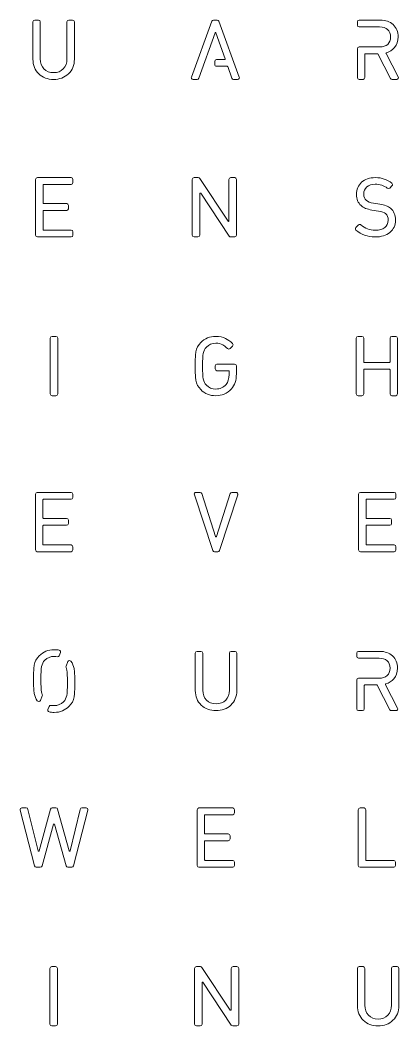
# Model space of a CAD drawing. Header units: millimetres. Extents: x -160 to 740, y -160 to 740.
# Drawn here: x 66.7 to 145, y 305.3 to 513.3 of the extents above; entities that cross this region are included whole.
import ezdxf

# ---------------------------------------------------------------- set-up
doc = ezdxf.new("R2010")
doc.units = ezdxf.units.MM
doc.header["$MEASUREMENT"] = 0
doc.layers.add('Layer 1', color=7, linetype='Continuous', lineweight=0)

msp = doc.modelspace()

# ---------------------------------------------------------------- linework, layer by layer
at = {"layer": 'Layer 1', "color": 250, "lineweight": 9, "true_color": 0x231f20}
for points, knots in [([(73.66, 501.01), (72.42, 501.01), (71.39, 501.4), (70.59, 502.17), (69.79, 502.95), (69.38, 503.96), (69.38, 505.17), (69.38, 505.17), (69.38, 512.91), (69.38, 512.91), (69.38, 513.11), (69.54, 513.27), (69.75, 513.27), (69.75, 513.27), (70.55, 513.27), (70.55, 513.27), (70.75, 513.27), (70.91, 513.11), (70.91, 512.91), (70.91, 512.91), (70.91, 505.27), (70.91, 505.27), (70.91, 504.41), (71.17, 503.71), (71.66, 503.19), (72.16, 502.67), (72.83, 502.41), (73.66, 502.41), (74.49, 502.41), (75.16, 502.67), (75.66, 503.19), (76.16, 503.71), (76.42, 504.41), (76.42, 505.27), (76.42, 505.27), (76.42, 512.91), (76.42, 512.91), (76.42, 513.11), (76.58, 513.27), (76.78, 513.27), (76.78, 513.27), (77.58, 513.27), (77.58, 513.27), (77.79, 513.27), (77.95, 513.11), (77.95, 512.91), (77.95, 512.91), (77.95, 505.17), (77.95, 505.17), (77.95, 503.96), (77.54, 502.95), (76.73, 502.17), (75.92, 501.4), (74.89, 501.01), (73.66, 501.01)], [0, 0, 0, 0, 1, 1, 1, 2, 2, 2, 3, 3, 3, 4, 4, 4, 5, 5, 5, 6, 6, 6, 7, 7, 7, 8, 8, 8, 9, 9, 9, 10, 10, 10, 11, 11, 11, 12, 12, 12, 13, 13, 13, 14, 14, 14, 15, 15, 15, 16, 16, 16, 17, 17, 17, 18, 18, 18, 18]), ([(111.7, 501.01), (111.7, 501.01), (110.84, 501.01), (110.84, 501.01), (110.68, 501.01), (110.54, 501.11), (110.49, 501.26), (110.49, 501.26), (109.64, 503.65), (109.64, 503.65), (109.63, 503.69), (109.59, 503.72), (109.54, 503.72), (109.54, 503.72), (107.33, 503.72), (107.33, 503.72), (107.23, 503.72), (107.14, 503.76), (107.07, 503.83), (107, 503.9), (106.96, 504), (106.96, 504.1), (106.96, 504.1), (106.97, 504.73), (106.97, 504.73), (106.97, 504.93), (107.13, 505.1), (107.34, 505.1), (107.34, 505.1), (109.01, 505.1), (109.01, 505.1), (109.04, 505.1), (109.07, 505.12), (109.09, 505.14), (109.11, 505.17), (109.12, 505.21), (109.11, 505.24), (109.11, 505.24), (107.21, 510.63), (107.21, 510.63), (107.19, 510.69), (107.13, 510.7), (107.12, 510.7), (107.1, 510.7), (107.04, 510.69), (107.02, 510.63), (107.02, 510.63), (103.69, 501.26), (103.69, 501.26), (103.64, 501.11), (103.5, 501.01), (103.34, 501.01), (103.34, 501.01), (102.48, 501.01), (102.48, 501.01), (102.36, 501.01), (102.25, 501.07), (102.18, 501.17), (102.11, 501.27), (102.1, 501.39), (102.14, 501.51), (102.14, 501.51), (106.38, 513.03), (106.38, 513.03), (106.43, 513.18), (106.57, 513.27), (106.73, 513.27), (106.73, 513.27), (107.47, 513.27), (107.47, 513.27), (107.63, 513.27), (107.77, 513.18), (107.82, 513.03), (107.82, 513.03), (112.04, 501.51), (112.04, 501.51), (112.09, 501.39), (112.07, 501.27), (112, 501.17), (111.93, 501.07), (111.82, 501.01), (111.7, 501.01)], [0, 0, 0, 0, 1, 1, 1, 2, 2, 2, 3, 3, 3, 4, 4, 4, 5, 5, 5, 6, 6, 6, 7, 7, 7, 8, 8, 8, 9, 9, 9, 10, 10, 10, 11, 11, 11, 12, 12, 12, 13, 13, 13, 14, 14, 14, 15, 15, 15, 16, 16, 16, 17, 17, 17, 18, 18, 18, 19, 19, 19, 20, 20, 20, 21, 21, 21, 22, 22, 22, 23, 23, 23, 24, 24, 24, 25, 25, 25, 26, 26, 26, 27, 27, 27, 27]), ([(144.57, 501.01), (144.57, 501.01), (143.61, 501.01), (143.61, 501.01), (143.47, 501.01), (143.34, 501.09), (143.28, 501.21), (143.28, 501.21), (140.68, 506.28), (140.68, 506.28), (140.66, 506.31), (140.63, 506.33), (140.59, 506.33), (140.59, 506.33), (138.09, 506.33), (138.09, 506.33), (138.03, 506.33), (137.98, 506.29), (137.98, 506.23), (137.98, 506.23), (137.98, 501.38), (137.98, 501.38), (137.98, 501.17), (137.82, 501.01), (137.61, 501.01), (137.61, 501.01), (136.81, 501.01), (136.81, 501.01), (136.6, 501.01), (136.44, 501.17), (136.44, 501.38), (136.44, 501.38), (136.44, 507.36), (136.44, 507.36), (136.44, 507.56), (136.6, 507.73), (136.81, 507.73), (136.81, 507.73), (141.05, 507.73), (141.05, 507.73), (141.75, 507.73), (142.31, 507.91), (142.71, 508.26), (143.11, 508.61), (143.32, 509.12), (143.32, 509.79), (143.32, 510.46), (143.12, 510.96), (142.7, 511.32), (142.29, 511.68), (141.74, 511.86), (141.05, 511.86), (141.05, 511.86), (136.81, 511.86), (136.81, 511.86), (136.6, 511.86), (136.44, 512.03), (136.44, 512.23), (136.44, 512.23), (136.44, 512.9), (136.44, 512.9), (136.44, 513.11), (136.6, 513.27), (136.81, 513.27), (136.81, 513.27), (141.17, 513.27), (141.17, 513.27), (142.26, 513.27), (143.15, 512.96), (143.83, 512.34), (144.51, 511.71), (144.86, 510.86), (144.86, 509.8), (144.86, 508.92), (144.61, 508.18), (144.12, 507.6), (143.69, 507.09), (143.13, 506.73), (142.45, 506.53), (142.41, 506.52), (142.38, 506.5), (142.37, 506.47), (142.36, 506.45), (142.35, 506.42), (142.37, 506.38), (142.37, 506.38), (144.9, 501.55), (144.9, 501.55), (144.96, 501.43), (144.96, 501.3), (144.89, 501.19), (144.82, 501.08), (144.7, 501.01), (144.57, 501.01)], [0, 0, 0, 0, 1, 1, 1, 2, 2, 2, 3, 3, 3, 4, 4, 4, 5, 5, 5, 6, 6, 6, 7, 7, 7, 8, 8, 8, 9, 9, 9, 10, 10, 10, 11, 11, 11, 12, 12, 12, 13, 13, 13, 14, 14, 14, 15, 15, 15, 16, 16, 16, 17, 17, 17, 18, 18, 18, 19, 19, 19, 20, 20, 20, 21, 21, 21, 22, 22, 22, 23, 23, 23, 24, 24, 24, 25, 25, 25, 26, 26, 26, 27, 27, 27, 28, 28, 28, 29, 29, 29, 30, 30, 30, 31, 31, 31, 31]), ([(77.27, 468.44), (77.27, 468.44), (70.3, 468.44), (70.3, 468.44), (70.1, 468.44), (69.93, 468.61), (69.93, 468.81), (69.93, 468.81), (69.93, 480.34), (69.93, 480.34), (69.93, 480.54), (70.1, 480.71), (70.3, 480.71), (70.3, 480.71), (77.27, 480.71), (77.27, 480.71), (77.48, 480.71), (77.64, 480.54), (77.64, 480.34), (77.64, 480.34), (77.64, 479.67), (77.64, 479.67), (77.64, 479.46), (77.48, 479.3), (77.27, 479.3), (77.27, 479.3), (71.58, 479.3), (71.58, 479.3), (71.52, 479.3), (71.48, 479.25), (71.48, 479.19), (71.48, 479.19), (71.48, 475.44), (71.48, 475.44), (71.48, 475.38), (71.52, 475.33), (71.58, 475.33), (71.58, 475.33), (76.36, 475.33), (76.36, 475.33), (76.57, 475.33), (76.73, 475.17), (76.73, 474.96), (76.73, 474.96), (76.73, 474.29), (76.73, 474.29), (76.73, 474.09), (76.57, 473.92), (76.36, 473.92), (76.36, 473.92), (71.58, 473.92), (71.58, 473.92), (71.52, 473.92), (71.48, 473.87), (71.48, 473.82), (71.48, 473.82), (71.48, 469.96), (71.48, 469.96), (71.48, 469.9), (71.52, 469.85), (71.58, 469.85), (71.58, 469.85), (77.27, 469.85), (77.27, 469.85), (77.48, 469.85), (77.64, 469.69), (77.64, 469.49), (77.64, 469.49), (77.64, 468.81), (77.64, 468.81), (77.64, 468.61), (77.48, 468.44), (77.27, 468.44)], [0, 0, 0, 0, 1, 1, 1, 2, 2, 2, 3, 3, 3, 4, 4, 4, 5, 5, 5, 6, 6, 6, 7, 7, 7, 8, 8, 8, 9, 9, 9, 10, 10, 10, 11, 11, 11, 12, 12, 12, 13, 13, 13, 14, 14, 14, 15, 15, 15, 16, 16, 16, 17, 17, 17, 18, 18, 18, 19, 19, 19, 20, 20, 20, 21, 21, 21, 22, 22, 22, 23, 23, 23, 24, 24, 24, 24]), ([(111.09, 468.44), (111.09, 468.44), (110.24, 468.44), (110.24, 468.44), (110.12, 468.44), (110, 468.51), (109.93, 468.61), (109.93, 468.61), (104.07, 477.47), (104.07, 477.47), (104.03, 477.53), (103.97, 477.52), (103.95, 477.51), (103.93, 477.51), (103.87, 477.48), (103.87, 477.41), (103.87, 477.41), (103.87, 468.81), (103.87, 468.81), (103.87, 468.61), (103.71, 468.44), (103.5, 468.44), (103.5, 468.44), (102.7, 468.44), (102.7, 468.44), (102.49, 468.44), (102.33, 468.61), (102.33, 468.81), (102.33, 468.81), (102.33, 480.34), (102.33, 480.34), (102.33, 480.54), (102.49, 480.71), (102.7, 480.71), (102.7, 480.71), (103.55, 480.71), (103.55, 480.71), (103.67, 480.71), (103.79, 480.65), (103.85, 480.54), (103.85, 480.54), (109.72, 471.71), (109.72, 471.71), (109.76, 471.65), (109.82, 471.67), (109.84, 471.67), (109.86, 471.68), (109.91, 471.7), (109.91, 471.77), (109.91, 471.77), (109.91, 480.34), (109.91, 480.34), (109.91, 480.54), (110.08, 480.71), (110.28, 480.71), (110.28, 480.71), (111.09, 480.71), (111.09, 480.71), (111.29, 480.71), (111.46, 480.54), (111.46, 480.34), (111.46, 480.34), (111.46, 468.81), (111.46, 468.81), (111.46, 468.61), (111.29, 468.44), (111.09, 468.44)], [0, 0, 0, 0, 1, 1, 1, 2, 2, 2, 3, 3, 3, 4, 4, 4, 5, 5, 5, 6, 6, 6, 7, 7, 7, 8, 8, 8, 9, 9, 9, 10, 10, 10, 11, 11, 11, 12, 12, 12, 13, 13, 13, 14, 14, 14, 15, 15, 15, 16, 16, 16, 17, 17, 17, 18, 18, 18, 19, 19, 19, 20, 20, 20, 21, 21, 21, 22, 22, 22, 22]), ([(140.12, 468.44), (138.53, 468.44), (137.2, 468.92), (136.16, 469.87), (136.09, 469.94), (136.05, 470.03), (136.04, 470.13), (136.04, 470.23), (136.08, 470.33), (136.15, 470.4), (136.15, 470.4), (136.69, 470.93), (136.69, 470.93), (136.82, 471.07), (137.04, 471.07), (137.19, 470.94), (137.99, 470.21), (138.99, 469.84), (140.15, 469.84), (140.98, 469.84), (141.64, 470.02), (142.11, 470.39), (142.58, 470.75), (142.81, 471.24), (142.81, 471.89), (142.81, 472.5), (142.63, 472.96), (142.29, 473.27), (142.01, 473.51), (141.51, 473.69), (140.81, 473.8), (140.81, 473.8), (139.44, 474.01), (139.44, 474.01), (138.48, 474.16), (137.72, 474.47), (137.2, 474.94), (136.57, 475.5), (136.26, 476.27), (136.26, 477.25), (136.26, 478.29), (136.62, 479.13), (137.32, 479.76), (138.02, 480.39), (138.98, 480.71), (140.17, 480.71), (141.48, 480.71), (142.63, 480.32), (143.57, 479.55), (143.65, 479.49), (143.7, 479.39), (143.71, 479.29), (143.71, 479.19), (143.67, 479.08), (143.6, 479.01), (143.6, 479.01), (143.12, 478.53), (143.12, 478.53), (142.99, 478.4), (142.77, 478.39), (142.63, 478.51), (141.94, 479.07), (141.1, 479.35), (140.12, 479.35), (139.38, 479.35), (138.8, 479.16), (138.39, 478.79), (137.97, 478.41), (137.77, 477.92), (137.77, 477.29), (137.77, 476.73), (137.93, 476.32), (138.27, 476.03), (138.61, 475.73), (139.12, 475.53), (139.78, 475.42), (139.78, 475.42), (141.07, 475.22), (141.07, 475.22), (142.05, 475.07), (142.8, 474.79), (143.29, 474.36), (143.98, 473.78), (144.33, 472.96), (144.33, 471.92), (144.33, 470.86), (143.94, 470), (143.17, 469.38), (142.41, 468.76), (141.38, 468.44), (140.12, 468.44)], [0, 0, 0, 0, 1, 1, 1, 2, 2, 2, 3, 3, 3, 4, 4, 4, 5, 5, 5, 6, 6, 6, 7, 7, 7, 8, 8, 8, 9, 9, 9, 10, 10, 10, 11, 11, 11, 12, 12, 12, 13, 13, 13, 14, 14, 14, 15, 15, 15, 16, 16, 16, 17, 17, 17, 18, 18, 18, 19, 19, 19, 20, 20, 20, 21, 21, 21, 22, 22, 22, 23, 23, 23, 24, 24, 24, 25, 25, 25, 26, 26, 26, 27, 27, 27, 28, 28, 28, 29, 29, 29, 30, 30, 30, 30]), ([(74.15, 435.61), (74.15, 435.61), (73.34, 435.61), (73.34, 435.61), (73.14, 435.61), (72.97, 435.78), (72.97, 435.98), (72.97, 435.98), (72.97, 447.5), (72.97, 447.5), (72.97, 447.71), (73.14, 447.87), (73.34, 447.87), (73.34, 447.87), (74.15, 447.87), (74.15, 447.87), (74.35, 447.87), (74.52, 447.71), (74.52, 447.5), (74.52, 447.5), (74.52, 435.98), (74.52, 435.98), (74.52, 435.78), (74.35, 435.61), (74.15, 435.61)], [0, 0, 0, 0, 1, 1, 1, 2, 2, 2, 3, 3, 3, 4, 4, 4, 5, 5, 5, 6, 6, 6, 7, 7, 7, 8, 8, 8, 8]), ([(107.18, 435.61), (105.96, 435.61), (104.91, 436.04), (104.07, 436.87), (103.55, 437.4), (103.21, 438.05), (103.06, 438.8), (102.97, 439.31), (102.92, 440.27), (102.92, 441.74), (102.92, 443.21), (102.97, 444.17), (103.06, 444.68), (103.21, 445.44), (103.55, 446.08), (104.07, 446.61), (104.91, 447.45), (105.96, 447.87), (107.18, 447.87), (107.94, 447.87), (108.62, 447.73), (109.2, 447.45), (109.64, 447.23), (110.13, 446.88), (110.63, 446.4), (110.7, 446.33), (110.74, 446.24), (110.75, 446.14), (110.75, 446.04), (110.71, 445.94), (110.64, 445.87), (110.64, 445.87), (110.12, 445.36), (110.12, 445.36), (109.99, 445.22), (109.75, 445.22), (109.61, 445.36), (109.23, 445.72), (108.89, 445.99), (108.61, 446.15), (108.2, 446.37), (107.72, 446.48), (107.18, 446.48), (106.42, 446.48), (105.76, 446.21), (105.24, 445.68), (104.9, 445.33), (104.68, 444.89), (104.58, 444.37), (104.49, 443.91), (104.45, 443.02), (104.45, 441.74), (104.45, 440.46), (104.49, 439.57), (104.58, 439.1), (104.68, 438.57), (104.9, 438.13), (105.24, 437.79), (105.75, 437.27), (106.41, 437), (107.18, 437), (108.05, 437), (108.77, 437.33), (109.3, 437.96), (109.71, 438.46), (109.92, 439.15), (109.92, 440.03), (109.92, 440.03), (109.92, 440.68), (109.92, 440.68), (109.92, 440.74), (109.87, 440.78), (109.82, 440.78), (109.82, 440.78), (107.42, 440.78), (107.42, 440.78), (107.21, 440.78), (107.05, 440.94), (107.05, 441.15), (107.05, 441.15), (107.05, 441.79), (107.05, 441.79), (107.05, 441.99), (107.21, 442.16), (107.42, 442.16), (107.42, 442.16), (111.08, 442.16), (111.08, 442.16), (111.28, 442.16), (111.44, 441.99), (111.44, 441.79), (111.44, 441.79), (111.44, 440.15), (111.44, 440.15), (111.44, 438.82), (111.09, 437.76), (110.4, 437.01), (109.53, 436.08), (108.45, 435.61), (107.18, 435.61)], [0, 0, 0, 0, 1, 1, 1, 2, 2, 2, 3, 3, 3, 4, 4, 4, 5, 5, 5, 6, 6, 6, 7, 7, 7, 8, 8, 8, 9, 9, 9, 10, 10, 10, 11, 11, 11, 12, 12, 12, 13, 13, 13, 14, 14, 14, 15, 15, 15, 16, 16, 16, 17, 17, 17, 18, 18, 18, 19, 19, 19, 20, 20, 20, 21, 21, 21, 22, 22, 22, 23, 23, 23, 24, 24, 24, 25, 25, 25, 26, 26, 26, 27, 27, 27, 28, 28, 28, 29, 29, 29, 30, 30, 30, 31, 31, 31, 32, 32, 32, 33, 33, 33, 33]), ([(144.37, 435.61), (144.37, 435.61), (143.57, 435.61), (143.57, 435.61), (143.36, 435.61), (143.2, 435.78), (143.2, 435.98), (143.2, 435.98), (143.2, 440.98), (143.2, 440.98), (143.2, 441.04), (143.15, 441.09), (143.09, 441.09), (143.09, 441.09), (137.87, 441.09), (137.87, 441.09), (137.81, 441.09), (137.77, 441.04), (137.77, 440.98), (137.77, 440.98), (137.77, 435.98), (137.77, 435.98), (137.77, 435.78), (137.6, 435.61), (137.4, 435.61), (137.4, 435.61), (136.59, 435.61), (136.59, 435.61), (136.39, 435.61), (136.22, 435.78), (136.22, 435.98), (136.22, 435.98), (136.22, 447.5), (136.22, 447.5), (136.22, 447.71), (136.39, 447.87), (136.59, 447.87), (136.59, 447.87), (137.4, 447.87), (137.4, 447.87), (137.6, 447.87), (137.77, 447.71), (137.77, 447.5), (137.77, 447.5), (137.77, 442.6), (137.77, 442.6), (137.77, 442.54), (137.81, 442.5), (137.87, 442.5), (137.87, 442.5), (143.09, 442.5), (143.09, 442.5), (143.15, 442.5), (143.2, 442.54), (143.2, 442.6), (143.2, 442.6), (143.2, 447.5), (143.2, 447.5), (143.2, 447.71), (143.36, 447.87), (143.57, 447.87), (143.57, 447.87), (144.37, 447.87), (144.37, 447.87), (144.58, 447.87), (144.74, 447.71), (144.74, 447.5), (144.74, 447.5), (144.74, 435.98), (144.74, 435.98), (144.74, 435.78), (144.58, 435.61), (144.37, 435.61)], [0, 0, 0, 0, 1, 1, 1, 2, 2, 2, 3, 3, 3, 4, 4, 4, 5, 5, 5, 6, 6, 6, 7, 7, 7, 8, 8, 8, 9, 9, 9, 10, 10, 10, 11, 11, 11, 12, 12, 12, 13, 13, 13, 14, 14, 14, 15, 15, 15, 16, 16, 16, 17, 17, 17, 18, 18, 18, 19, 19, 19, 20, 20, 20, 21, 21, 21, 22, 22, 22, 23, 23, 23, 24, 24, 24, 24]), ([(77.26, 403.36), (77.26, 403.36), (70.29, 403.36), (70.29, 403.36), (70.08, 403.36), (69.92, 403.53), (69.92, 403.73), (69.92, 403.73), (69.92, 415.25), (69.92, 415.25), (69.92, 415.46), (70.08, 415.62), (70.29, 415.62), (70.29, 415.62), (77.26, 415.62), (77.26, 415.62), (77.46, 415.62), (77.63, 415.46), (77.63, 415.25), (77.63, 415.25), (77.63, 414.58), (77.63, 414.58), (77.63, 414.38), (77.46, 414.21), (77.26, 414.21), (77.26, 414.21), (71.57, 414.21), (71.57, 414.21), (71.51, 414.21), (71.46, 414.17), (71.46, 414.11), (71.46, 414.11), (71.46, 410.35), (71.46, 410.35), (71.46, 410.29), (71.51, 410.25), (71.57, 410.25), (71.57, 410.25), (76.35, 410.25), (76.35, 410.25), (76.55, 410.25), (76.72, 410.08), (76.72, 409.88), (76.72, 409.88), (76.72, 409.21), (76.72, 409.21), (76.72, 409), (76.55, 408.84), (76.35, 408.84), (76.35, 408.84), (71.57, 408.84), (71.57, 408.84), (71.51, 408.84), (71.46, 408.79), (71.46, 408.73), (71.46, 408.73), (71.46, 404.87), (71.46, 404.87), (71.46, 404.82), (71.51, 404.77), (71.57, 404.77), (71.57, 404.77), (77.26, 404.77), (77.26, 404.77), (77.46, 404.77), (77.63, 404.6), (77.63, 404.4), (77.63, 404.4), (77.63, 403.73), (77.63, 403.73), (77.63, 403.53), (77.46, 403.36), (77.26, 403.36)], [0, 0, 0, 0, 1, 1, 1, 2, 2, 2, 3, 3, 3, 4, 4, 4, 5, 5, 5, 6, 6, 6, 7, 7, 7, 8, 8, 8, 9, 9, 9, 10, 10, 10, 11, 11, 11, 12, 12, 12, 13, 13, 13, 14, 14, 14, 15, 15, 15, 16, 16, 16, 17, 17, 17, 18, 18, 18, 19, 19, 19, 20, 20, 20, 21, 21, 21, 22, 22, 22, 23, 23, 23, 24, 24, 24, 24]), ([(107.59, 403.36), (107.59, 403.36), (106.89, 403.36), (106.89, 403.36), (106.73, 403.36), (106.59, 403.46), (106.54, 403.61), (106.54, 403.61), (102.75, 415.14), (102.75, 415.14), (102.71, 415.25), (102.73, 415.37), (102.8, 415.47), (102.87, 415.57), (102.98, 415.62), (103.1, 415.62), (103.1, 415.62), (103.95, 415.62), (103.95, 415.62), (104.11, 415.62), (104.25, 415.52), (104.3, 415.37), (104.3, 415.37), (107.14, 406.53), (107.14, 406.53), (107.16, 406.46), (107.22, 406.45), (107.24, 406.45), (107.26, 406.45), (107.32, 406.46), (107.34, 406.53), (107.34, 406.53), (110.18, 415.37), (110.18, 415.37), (110.23, 415.52), (110.37, 415.62), (110.53, 415.62), (110.53, 415.62), (111.38, 415.62), (111.38, 415.62), (111.5, 415.62), (111.61, 415.57), (111.68, 415.47), (111.75, 415.37), (111.77, 415.25), (111.73, 415.14), (111.73, 415.14), (111.73, 415.14), (111.73, 415.14), (111.73, 415.14), (107.94, 403.61), (107.94, 403.61), (107.89, 403.46), (107.75, 403.36), (107.59, 403.36)], [0, 0, 0, 0, 1, 1, 1, 2, 2, 2, 3, 3, 3, 4, 4, 4, 5, 5, 5, 6, 6, 6, 7, 7, 7, 8, 8, 8, 9, 9, 9, 10, 10, 10, 11, 11, 11, 12, 12, 12, 13, 13, 13, 14, 14, 14, 15, 15, 15, 16, 16, 16, 17, 17, 17, 18, 18, 18, 18]), ([(111.6, 415.18), (111.6, 415.18), (111.61, 415.18), (111.61, 415.18), (111.61, 415.18), (111.6, 415.18), (111.6, 415.18)], [0, 0, 0, 0, 1, 1, 1, 2, 2, 2, 2]), ([(144.05, 403.36), (144.05, 403.36), (137.08, 403.36), (137.08, 403.36), (136.87, 403.36), (136.71, 403.53), (136.71, 403.73), (136.71, 403.73), (136.71, 415.25), (136.71, 415.25), (136.71, 415.46), (136.87, 415.62), (137.08, 415.62), (137.08, 415.62), (144.05, 415.62), (144.05, 415.62), (144.26, 415.62), (144.42, 415.46), (144.42, 415.25), (144.42, 415.25), (144.42, 414.58), (144.42, 414.58), (144.42, 414.38), (144.26, 414.21), (144.05, 414.21), (144.05, 414.21), (138.36, 414.21), (138.36, 414.21), (138.3, 414.21), (138.25, 414.17), (138.25, 414.11), (138.25, 414.11), (138.25, 410.35), (138.25, 410.35), (138.25, 410.29), (138.3, 410.25), (138.36, 410.25), (138.36, 410.25), (143.14, 410.25), (143.14, 410.25), (143.35, 410.25), (143.51, 410.08), (143.51, 409.88), (143.51, 409.88), (143.51, 409.21), (143.51, 409.21), (143.51, 409), (143.35, 408.84), (143.14, 408.84), (143.14, 408.84), (138.36, 408.84), (138.36, 408.84), (138.3, 408.84), (138.25, 408.79), (138.25, 408.73), (138.25, 408.73), (138.25, 404.87), (138.25, 404.87), (138.25, 404.82), (138.3, 404.77), (138.36, 404.77), (138.36, 404.77), (144.05, 404.77), (144.05, 404.77), (144.26, 404.77), (144.42, 404.6), (144.42, 404.4), (144.42, 404.4), (144.42, 403.73), (144.42, 403.73), (144.42, 403.53), (144.26, 403.36), (144.05, 403.36)], [0, 0, 0, 0, 1, 1, 1, 2, 2, 2, 3, 3, 3, 4, 4, 4, 5, 5, 5, 6, 6, 6, 7, 7, 7, 8, 8, 8, 9, 9, 9, 10, 10, 10, 11, 11, 11, 12, 12, 12, 13, 13, 13, 14, 14, 14, 15, 15, 15, 16, 16, 16, 17, 17, 17, 18, 18, 18, 19, 19, 19, 20, 20, 20, 21, 21, 21, 22, 22, 22, 23, 23, 23, 24, 24, 24, 24]), ([(70.59, 372.4), (70.47, 372.4), (70.36, 372.45), (70.29, 372.55), (69.97, 372.98), (69.76, 373.48), (69.65, 374.04), (69.56, 374.55), (69.51, 375.51), (69.51, 376.98), (69.51, 378.45), (69.56, 379.41), (69.65, 379.92), (69.8, 380.68), (70.14, 381.32), (70.66, 381.85), (71.5, 382.69), (72.55, 383.11), (73.77, 383.11), (74.14, 383.11), (74.5, 383.07), (74.83, 383), (74.94, 382.97), (75.02, 382.91), (75.07, 382.81), (75.12, 382.71), (75.13, 382.6), (75.08, 382.5), (75.08, 382.5), (74.82, 381.87), (74.82, 381.87), (74.75, 381.71), (74.58, 381.62), (74.4, 381.66), (74.2, 381.7), (73.99, 381.72), (73.77, 381.72), (73.01, 381.72), (72.35, 381.45), (71.83, 380.92), (71.49, 380.57), (71.27, 380.13), (71.17, 379.61), (71.08, 379.14), (71.04, 378.26), (71.04, 376.98), (71.04, 375.7), (71.08, 374.82), (71.17, 374.35), (71.2, 374.17), (71.26, 374), (71.32, 373.83), (71.36, 373.74), (71.36, 373.64), (71.32, 373.55), (71.32, 373.55), (70.93, 372.62), (70.93, 372.62), (70.88, 372.5), (70.77, 372.41), (70.64, 372.4), (70.62, 372.4), (70.61, 372.4), (70.59, 372.4)], [0, 0, 0, 0, 1, 1, 1, 2, 2, 2, 3, 3, 3, 4, 4, 4, 5, 5, 5, 6, 6, 6, 7, 7, 7, 8, 8, 8, 9, 9, 9, 10, 10, 10, 11, 11, 11, 12, 12, 12, 13, 13, 13, 14, 14, 14, 15, 15, 15, 16, 16, 16, 17, 17, 17, 18, 18, 18, 19, 19, 19, 20, 20, 20, 21, 21, 21, 21]), ([(107.23, 370.5), (106, 370.5), (104.96, 370.89), (104.16, 371.66), (103.36, 372.44), (102.95, 373.44), (102.95, 374.66), (102.95, 374.66), (102.95, 382.39), (102.95, 382.39), (102.95, 382.6), (103.12, 382.76), (103.32, 382.76), (103.32, 382.76), (104.12, 382.76), (104.12, 382.76), (104.32, 382.76), (104.49, 382.6), (104.49, 382.39), (104.49, 382.39), (104.49, 374.76), (104.49, 374.76), (104.49, 373.89), (104.74, 373.19), (105.24, 372.68), (105.73, 372.16), (106.4, 371.9), (107.23, 371.9), (108.06, 371.9), (108.73, 372.16), (109.23, 372.68), (109.73, 373.19), (109.99, 373.89), (109.99, 374.76), (109.99, 374.76), (109.99, 382.39), (109.99, 382.39), (109.99, 382.6), (110.15, 382.76), (110.36, 382.76), (110.36, 382.76), (111.16, 382.76), (111.16, 382.76), (111.36, 382.76), (111.52, 382.6), (111.52, 382.39), (111.52, 382.39), (111.52, 374.66), (111.52, 374.66), (111.52, 373.44), (111.11, 372.44), (110.3, 371.66), (109.5, 370.89), (108.46, 370.5), (107.23, 370.5)], [0, 0, 0, 0, 1, 1, 1, 2, 2, 2, 3, 3, 3, 4, 4, 4, 5, 5, 5, 6, 6, 6, 7, 7, 7, 8, 8, 8, 9, 9, 9, 10, 10, 10, 11, 11, 11, 12, 12, 12, 13, 13, 13, 14, 14, 14, 15, 15, 15, 16, 16, 16, 17, 17, 17, 18, 18, 18, 18]), ([(144.45, 370.5), (144.45, 370.5), (143.48, 370.5), (143.48, 370.5), (143.34, 370.5), (143.22, 370.57), (143.15, 370.7), (143.15, 370.7), (140.56, 375.77), (140.56, 375.77), (140.54, 375.8), (140.5, 375.82), (140.46, 375.82), (140.46, 375.82), (137.96, 375.82), (137.96, 375.82), (137.91, 375.82), (137.86, 375.77), (137.86, 375.72), (137.86, 375.72), (137.86, 370.87), (137.86, 370.87), (137.86, 370.66), (137.69, 370.5), (137.49, 370.5), (137.49, 370.5), (136.68, 370.5), (136.68, 370.5), (136.48, 370.5), (136.31, 370.66), (136.31, 370.87), (136.31, 370.87), (136.31, 376.85), (136.31, 376.85), (136.31, 377.05), (136.48, 377.22), (136.68, 377.22), (136.68, 377.22), (140.93, 377.22), (140.93, 377.22), (141.62, 377.22), (142.18, 377.39), (142.59, 377.75), (142.99, 378.1), (143.19, 378.61), (143.19, 379.27), (143.19, 379.95), (142.99, 380.45), (142.58, 380.81), (142.17, 381.17), (141.61, 381.35), (140.93, 381.35), (140.93, 381.35), (136.68, 381.35), (136.68, 381.35), (136.48, 381.35), (136.31, 381.52), (136.31, 381.72), (136.31, 381.72), (136.31, 382.39), (136.31, 382.39), (136.31, 382.59), (136.48, 382.76), (136.68, 382.76), (136.68, 382.76), (141.05, 382.76), (141.05, 382.76), (142.13, 382.76), (143.03, 382.45), (143.71, 381.82), (144.39, 381.2), (144.73, 380.35), (144.73, 379.29), (144.73, 378.41), (144.49, 377.67), (144, 377.08), (143.57, 376.57), (143, 376.22), (142.32, 376.02), (142.28, 376.01), (142.26, 375.98), (142.24, 375.95), (142.23, 375.93), (142.23, 375.9), (142.25, 375.87), (142.25, 375.87), (142.25, 375.87), (142.25, 375.87), (142.25, 375.87), (144.77, 371.04), (144.77, 371.04), (144.83, 370.92), (144.83, 370.79), (144.76, 370.67), (144.69, 370.56), (144.58, 370.5), (144.45, 370.5)], [0, 0, 0, 0, 1, 1, 1, 2, 2, 2, 3, 3, 3, 4, 4, 4, 5, 5, 5, 6, 6, 6, 7, 7, 7, 8, 8, 8, 9, 9, 9, 10, 10, 10, 11, 11, 11, 12, 12, 12, 13, 13, 13, 14, 14, 14, 15, 15, 15, 16, 16, 16, 17, 17, 17, 18, 18, 18, 19, 19, 19, 20, 20, 20, 21, 21, 21, 22, 22, 22, 23, 23, 23, 24, 24, 24, 25, 25, 25, 26, 26, 26, 27, 27, 27, 28, 28, 28, 29, 29, 29, 30, 30, 30, 31, 31, 31, 32, 32, 32, 32]), ([(73.77, 370.14), (73.4, 370.14), (73.05, 370.18), (72.71, 370.26), (72.61, 370.28), (72.52, 370.35), (72.47, 370.45), (72.42, 370.54), (72.42, 370.66), (72.46, 370.76), (72.46, 370.76), (72.73, 371.39), (72.73, 371.39), (72.8, 371.55), (72.97, 371.64), (73.15, 371.6), (73.34, 371.56), (73.55, 371.54), (73.77, 371.54), (74.54, 371.54), (75.19, 371.81), (75.72, 372.34), (76.05, 372.68), (76.27, 373.13), (76.38, 373.65), (76.46, 374.11), (76.51, 375), (76.51, 376.28), (76.51, 377.55), (76.46, 378.44), (76.38, 378.9), (76.34, 379.08), (76.29, 379.26), (76.22, 379.43), (76.19, 379.52), (76.19, 379.61), (76.22, 379.7), (76.22, 379.7), (76.62, 380.64), (76.62, 380.64), (76.67, 380.76), (76.78, 380.84), (76.91, 380.86), (77.05, 380.87), (77.17, 380.82), (77.25, 380.71), (77.57, 380.27), (77.79, 379.77), (77.9, 379.22), (77.9, 379.22), (77.9, 379.22), (77.9, 379.22), (77.99, 378.71), (78.03, 377.72), (78.03, 376.28), (78.03, 374.83), (77.99, 373.84), (77.9, 373.34), (77.75, 372.58), (77.41, 371.93), (76.88, 371.41), (76.04, 370.57), (75, 370.14), (73.77, 370.14)], [0, 0, 0, 0, 1, 1, 1, 2, 2, 2, 3, 3, 3, 4, 4, 4, 5, 5, 5, 6, 6, 6, 7, 7, 7, 8, 8, 8, 9, 9, 9, 10, 10, 10, 11, 11, 11, 12, 12, 12, 13, 13, 13, 14, 14, 14, 15, 15, 15, 16, 16, 16, 17, 17, 17, 18, 18, 18, 19, 19, 19, 20, 20, 20, 21, 21, 21, 21]), ([(77.42, 338.12), (77.42, 338.12), (76.59, 338.12), (76.59, 338.12), (76.42, 338.12), (76.28, 338.23), (76.23, 338.39), (76.23, 338.39), (73.85, 347), (73.85, 347), (73.83, 347.07), (73.76, 347.08), (73.74, 347.08), (73.73, 347.08), (73.66, 347.07), (73.64, 347), (73.64, 347), (71.26, 338.39), (71.26, 338.39), (71.21, 338.23), (71.07, 338.12), (70.9, 338.12), (70.9, 338.12), (70.07, 338.12), (70.07, 338.12), (69.9, 338.12), (69.75, 338.24), (69.71, 338.4), (69.71, 338.4), (66.77, 349.93), (66.77, 349.93), (66.74, 350.04), (66.76, 350.15), (66.83, 350.24), (66.9, 350.33), (67.01, 350.39), (67.12, 350.39), (67.12, 350.39), (68, 350.39), (68, 350.39), (68.17, 350.39), (68.32, 350.27), (68.36, 350.1), (68.36, 350.1), (70.44, 341.51), (70.44, 341.51), (70.46, 341.43), (70.51, 341.42), (70.54, 341.43), (70.56, 341.43), (70.62, 341.43), (70.64, 341.5), (70.64, 341.5), (73, 350.11), (73, 350.11), (73.04, 350.27), (73.19, 350.39), (73.35, 350.39), (73.35, 350.39), (74.14, 350.39), (74.14, 350.39), (74.3, 350.39), (74.45, 350.27), (74.49, 350.11), (74.49, 350.11), (76.85, 341.5), (76.85, 341.5), (76.87, 341.43), (76.94, 341.43), (76.95, 341.43), (76.97, 341.43), (77.03, 341.43), (77.05, 341.51), (77.05, 341.51), (79.13, 350.1), (79.13, 350.1), (79.17, 350.27), (79.32, 350.39), (79.49, 350.39), (79.49, 350.39), (80.37, 350.39), (80.37, 350.39), (80.48, 350.39), (80.59, 350.33), (80.66, 350.24), (80.73, 350.15), (80.75, 350.04), (80.72, 349.93), (80.72, 349.93), (77.78, 338.4), (77.78, 338.4), (77.74, 338.24), (77.59, 338.12), (77.42, 338.12)], [0, 0, 0, 0, 1, 1, 1, 2, 2, 2, 3, 3, 3, 4, 4, 4, 5, 5, 5, 6, 6, 6, 7, 7, 7, 8, 8, 8, 9, 9, 9, 10, 10, 10, 11, 11, 11, 12, 12, 12, 13, 13, 13, 14, 14, 14, 15, 15, 15, 16, 16, 16, 17, 17, 17, 18, 18, 18, 19, 19, 19, 20, 20, 20, 21, 21, 21, 22, 22, 22, 23, 23, 23, 24, 24, 24, 25, 25, 25, 26, 26, 26, 27, 27, 27, 28, 28, 28, 29, 29, 29, 30, 30, 30, 31, 31, 31, 31]), ([(110.67, 338.12), (110.67, 338.12), (103.7, 338.12), (103.7, 338.12), (103.49, 338.12), (103.33, 338.29), (103.33, 338.49), (103.33, 338.49), (103.33, 350.02), (103.33, 350.02), (103.33, 350.22), (103.49, 350.39), (103.7, 350.39), (103.7, 350.39), (110.67, 350.39), (110.67, 350.39), (110.87, 350.39), (111.04, 350.22), (111.04, 350.02), (111.04, 350.02), (111.04, 349.35), (111.04, 349.35), (111.04, 349.14), (110.87, 348.98), (110.67, 348.98), (110.67, 348.98), (104.98, 348.98), (104.98, 348.98), (104.92, 348.98), (104.87, 348.93), (104.87, 348.87), (104.87, 348.87), (104.87, 345.12), (104.87, 345.12), (104.87, 345.06), (104.92, 345.01), (104.98, 345.01), (104.98, 345.01), (109.76, 345.01), (109.76, 345.01), (109.96, 345.01), (110.13, 344.84), (110.13, 344.64), (110.13, 344.64), (110.13, 343.97), (110.13, 343.97), (110.13, 343.77), (109.96, 343.6), (109.76, 343.6), (109.76, 343.6), (104.98, 343.6), (104.98, 343.6), (104.92, 343.6), (104.87, 343.55), (104.87, 343.49), (104.87, 343.49), (104.87, 339.64), (104.87, 339.64), (104.87, 339.58), (104.92, 339.53), (104.98, 339.53), (104.98, 339.53), (110.67, 339.53), (110.67, 339.53), (110.87, 339.53), (111.04, 339.37), (111.04, 339.16), (111.04, 339.16), (111.04, 338.49), (111.04, 338.49), (111.04, 338.29), (110.87, 338.12), (110.67, 338.12)], [0, 0, 0, 0, 1, 1, 1, 2, 2, 2, 3, 3, 3, 4, 4, 4, 5, 5, 5, 6, 6, 6, 7, 7, 7, 8, 8, 8, 9, 9, 9, 10, 10, 10, 11, 11, 11, 12, 12, 12, 13, 13, 13, 14, 14, 14, 15, 15, 15, 16, 16, 16, 17, 17, 17, 18, 18, 18, 19, 19, 19, 20, 20, 20, 21, 21, 21, 22, 22, 22, 23, 23, 23, 24, 24, 24, 24]), ([(143.95, 338.12), (143.95, 338.12), (137.01, 338.12), (137.01, 338.12), (136.81, 338.12), (136.64, 338.29), (136.64, 338.49), (136.64, 338.49), (136.64, 350.02), (136.64, 350.02), (136.64, 350.22), (136.81, 350.39), (137.01, 350.39), (137.01, 350.39), (137.82, 350.39), (137.82, 350.39), (138.02, 350.39), (138.19, 350.22), (138.19, 350.02), (138.19, 350.02), (138.19, 339.64), (138.19, 339.64), (138.19, 339.58), (138.23, 339.53), (138.29, 339.53), (138.29, 339.53), (143.95, 339.53), (143.95, 339.53), (144.16, 339.53), (144.32, 339.37), (144.32, 339.16), (144.32, 339.16), (144.32, 338.49), (144.32, 338.49), (144.32, 338.29), (144.16, 338.12), (143.95, 338.12)], [0, 0, 0, 0, 1, 1, 1, 2, 2, 2, 3, 3, 3, 4, 4, 4, 5, 5, 5, 6, 6, 6, 7, 7, 7, 8, 8, 8, 9, 9, 9, 10, 10, 10, 11, 11, 11, 12, 12, 12, 12]), ([(74.07, 305.33), (74.07, 305.33), (73.26, 305.33), (73.26, 305.33), (73.06, 305.33), (72.9, 305.49), (72.9, 305.7), (72.9, 305.7), (72.9, 317.22), (72.9, 317.22), (72.9, 317.43), (73.06, 317.59), (73.26, 317.59), (73.26, 317.59), (74.07, 317.59), (74.07, 317.59), (74.27, 317.59), (74.44, 317.43), (74.44, 317.22), (74.44, 317.22), (74.44, 305.7), (74.44, 305.7), (74.44, 305.49), (74.27, 305.33), (74.07, 305.33)], [0, 0, 0, 0, 1, 1, 1, 2, 2, 2, 3, 3, 3, 4, 4, 4, 5, 5, 5, 6, 6, 6, 7, 7, 7, 8, 8, 8, 8]), ([(111.55, 305.33), (111.55, 305.33), (110.7, 305.33), (110.7, 305.33), (110.58, 305.33), (110.46, 305.39), (110.39, 305.49), (110.39, 305.49), (104.53, 314.35), (104.53, 314.35), (104.49, 314.41), (104.43, 314.4), (104.41, 314.4), (104.39, 314.39), (104.33, 314.37), (104.33, 314.29), (104.33, 314.29), (104.33, 305.7), (104.33, 305.7), (104.33, 305.49), (104.17, 305.33), (103.96, 305.33), (103.96, 305.33), (103.16, 305.33), (103.16, 305.33), (102.95, 305.33), (102.79, 305.49), (102.79, 305.7), (102.79, 305.7), (102.79, 317.22), (102.79, 317.22), (102.79, 317.43), (102.95, 317.59), (103.16, 317.59), (103.16, 317.59), (104.01, 317.59), (104.01, 317.59), (104.13, 317.59), (104.25, 317.53), (104.32, 317.43), (104.32, 317.43), (110.18, 308.6), (110.18, 308.6), (110.22, 308.54), (110.28, 308.55), (110.3, 308.56), (110.32, 308.56), (110.37, 308.58), (110.37, 308.66), (110.37, 308.66), (110.37, 317.22), (110.37, 317.22), (110.37, 317.43), (110.54, 317.59), (110.74, 317.59), (110.74, 317.59), (111.55, 317.59), (111.55, 317.59), (111.75, 317.59), (111.92, 317.43), (111.92, 317.22), (111.92, 317.22), (111.92, 305.7), (111.92, 305.7), (111.92, 305.49), (111.75, 305.33), (111.55, 305.33)], [0, 0, 0, 0, 1, 1, 1, 2, 2, 2, 3, 3, 3, 4, 4, 4, 5, 5, 5, 6, 6, 6, 7, 7, 7, 8, 8, 8, 9, 9, 9, 10, 10, 10, 11, 11, 11, 12, 12, 12, 13, 13, 13, 14, 14, 14, 15, 15, 15, 16, 16, 16, 17, 17, 17, 18, 18, 18, 19, 19, 19, 20, 20, 20, 21, 21, 21, 22, 22, 22, 22]), ([(140.73, 305.33), (139.5, 305.33), (138.46, 305.72), (137.66, 306.49), (136.86, 307.27), (136.45, 308.27), (136.45, 309.49), (136.45, 309.49), (136.45, 317.22), (136.45, 317.22), (136.45, 317.43), (136.62, 317.59), (136.82, 317.59), (136.82, 317.59), (137.62, 317.59), (137.62, 317.59), (137.82, 317.59), (137.99, 317.43), (137.99, 317.22), (137.99, 317.22), (137.99, 309.59), (137.99, 309.59), (137.99, 308.72), (138.24, 308.02), (138.74, 307.51), (139.23, 306.99), (139.9, 306.73), (140.73, 306.73), (141.56, 306.73), (142.23, 306.99), (142.73, 307.51), (143.23, 308.03), (143.49, 308.72), (143.49, 309.59), (143.49, 309.59), (143.49, 317.22), (143.49, 317.22), (143.49, 317.43), (143.65, 317.59), (143.86, 317.59), (143.86, 317.59), (144.66, 317.59), (144.66, 317.59), (144.86, 317.59), (145.02, 317.43), (145.02, 317.22), (145.02, 317.22), (145.02, 309.49), (145.02, 309.49), (145.02, 308.27), (144.61, 307.27), (143.8, 306.49), (143, 305.72), (141.96, 305.33), (140.73, 305.33)], [0, 0, 0, 0, 1, 1, 1, 2, 2, 2, 3, 3, 3, 4, 4, 4, 5, 5, 5, 6, 6, 6, 7, 7, 7, 8, 8, 8, 9, 9, 9, 10, 10, 10, 11, 11, 11, 12, 12, 12, 13, 13, 13, 14, 14, 14, 15, 15, 15, 16, 16, 16, 17, 17, 17, 18, 18, 18, 18])]:
    msp.add_open_spline(points, degree=3, knots=knots, dxfattribs=at)

doc.saveas('drawing.dxf')
